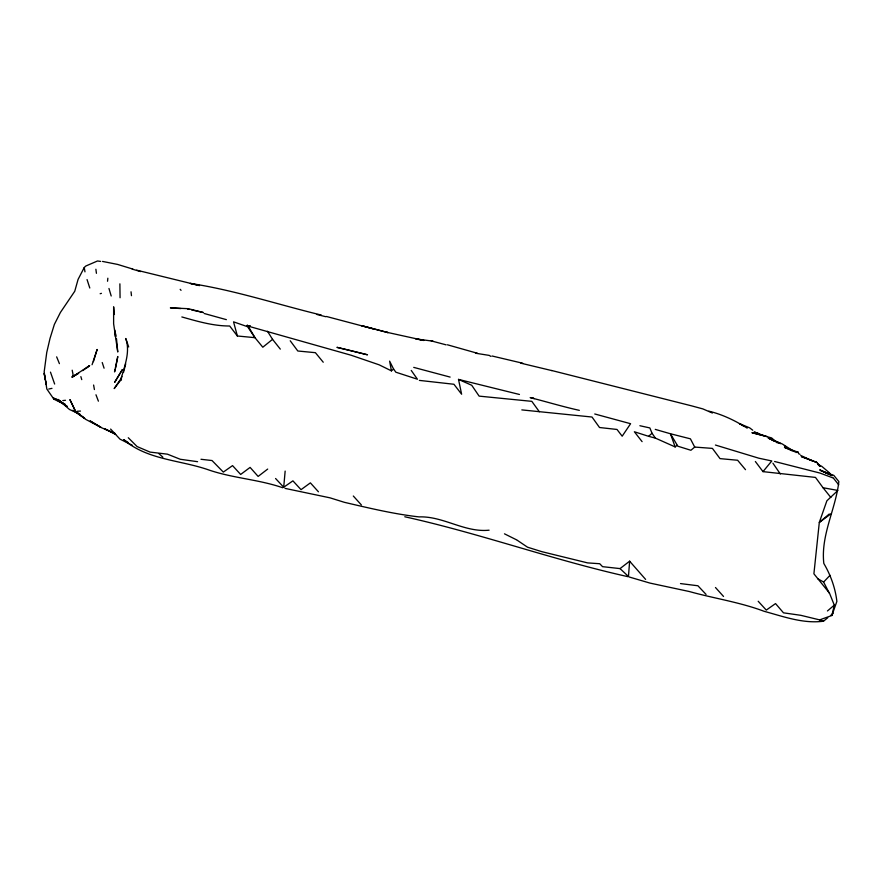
<?xml version="1.0" encoding="UTF-8"?>
<svg xmlns="http://www.w3.org/2000/svg" width="883" height="883" viewBox="0 0 883 883"><rect width="100%" height="100%" fill="white"/><g stroke="black" fill="none" stroke-linecap="round" stroke-linejoin="round"><path stroke-width="1.32" d="M758.188 601.257L766.278 610.098L775.539 603.586L783.486 612.835L800.782 615.308L819.645 619.888L831.885 615.495L836.874 601.411C835.296 587.935 830.66 575.076 823.817 563.442C820.616 535.098 835.76 509.038 838.85 481.544L833.817 475.385L820.881 470.628L832.327 475.672L819.711 469.844L829.623 474.535M247.284 325.882L247.339 325.032L247.726 326.423L249.9 325.672L247.726 326.423L247.284 325.882L351.224 355.264L379.116 364.811L391.434 370.871L393.564 369.028L389.613 361.125L391.434 370.871M620.043 568.597L629.623 561.191L628.475 576.5L620.043 568.597L602.548 566.665L599.723 563.729L587.648 562.901L541.853 551.676L527.526 547.195L517.295 540.297M318.443 491.798L310.386 482.869L301.026 489.668L292.913 480.849L283.708 487.239L285.154 471.081M107.538 281.247L107.847 278.2M115.563 368.156L117.792 356.511L114.536 371.909L115.32 369.447M831.885 615.495L834.303 605.142L829.49 593.166L813.905 573.807L819.303 522.416L826.874 500.804L837.912 490.44L823.044 487.736L815.484 477.416L763 471.632L755.362 461.511M123.488 372.471L125.695 363.917M121.887 376.401L120.618 380.507C124.139 366.909 130.662 352.472 125.75 338.498L128.686 346.975M93.399 361.699L97.141 349.458L92.064 364.723M78.664 373.288L72.196 377.041L73.079 374.701L72.196 370.198M100.673 261.423L97.516 260.982L85.806 266.026L84.249 267.527L78.09 279.37L74.757 291.247L60.419 312.45L54.371 324.414L50.011 338.454L46.744 352.483L44.161 371.953L46.832 389.006L53.907 399.182L65.364 404.734M121.401 378.034L114.194 388.586L121.556 378.962M763 471.632L771.775 460.959L758.773 458.189L715.429 445.043M829.369 593.277L823.618 582.063L830.031 575.308M642.096 441.643L634.369 431.765L648.597 436.312L652.029 433.255L649.866 427.935L639.888 425.727M827.448 610.959L834.303 605.142M829.247 514.005L819.303 522.416L830.837 513.917M745.506 469.679L737.625 460.253L720.02 458.619L712.426 448.398L694.711 447.074L690.903 450.275L677.824 446.202L670.451 433.763L655.263 429.381M267.483 331.257L272.549 339.348L262.803 347.218L254.955 337.67L247.615 326.732L233.542 321.842L237.372 335.993L254.955 337.67L248.134 326.114M629.171 576.985L649.976 583.089L689.259 591.511C714.17 598.464 739.822 602.151 764.181 611.323C783.442 616.522 803.243 623.939 823.508 621.202L827.735 617.769M830.914 615.208L833.033 613.497M648.597 436.312L655.385 438.111L675.142 446.93L677.151 445.319M86.744 367.836L89.58 365.628L72.196 377.041L78.068 373.465M267.692 469.072L258.134 476.423L250.099 467.405L240.651 474.458L232.549 465.617L223.311 472.096L212.041 460.551L200.993 459.281M534.116 398.674L533.056 397.814L530.164 397.615C546.235 401.666 562.835 406.71 579.336 410.352M82.77 370.606L89.58 365.628M72.196 377.041L75.452 375.021M100.154 293.719L101.435 293.355M48.753 389.039L51.976 388.354M62.77 400.606L65.485 400.286M77.119 411.279L80.474 411.07M795.793 452.482L798.254 452.251L798.574 453.696L799.965 454.304M827.514 472.637L829.446 472.824L830.859 475.12M53.907 399.182L56.026 399.215M489.094 530.186C464.601 532.725 443.288 515.992 419.072 516.897C393.928 514.072 369.017 508.067 344.337 502.306L330.01 497.835L285.032 488.387M128.278 437.736L137.086 446.555L150.055 452.096L167.439 454.171L180.264 459.27L197.582 461.688M180.971 308.575L170.375 307.858L188.267 308.686L203.222 312.494L191.699 309.955M814.59 461.952L816.521 462.14L820.119 466.268M521.82 409.9L592.018 417.03L599.524 427.515L617.007 429.458L622.173 436.202L630.594 423.708L594.745 413.984M680.495 583.586L697.912 585.76L706.069 594.425M419.37 380.396L453.928 384.26L461.621 394.226L458.509 379.403L519.447 394.469M475.54 353.222L489.226 355.396L490.882 356.401M520.804 363.167L551.919 370.617M102.538 261.423L117.616 264.425L132.847 269.083M317.074 314.536L325.805 316.721M432.979 341.169L415.816 338.917L423.972 340.463L386.467 332.207L361.644 325.684L388.101 332.615L386.467 332.207M492.041 355.992L522.835 363.266M187.593 309.039L189.139 309.392M181.843 316.953C197.505 321.324 213.167 326.037 229.69 326.004L237.372 335.993M774.601 461.489L819.965 473.056L833.144 477.979M628.012 576.687C552.714 559.866 480.109 533.42 404.778 516.765M372.946 328.796L326.39 316.467M767.294 436.577L751.919 432.67L771.599 437.902L777.283 442.902M477.582 353.321L447.405 344.789M551.654 370.496L691.422 405.816L702.901 408.917L712.371 413.023M450.12 377.085L413.73 367.383M708.828 411.169C722.449 414.414 735.462 420.772 747.184 428.134M431.18 340.871L446.136 344.856M136.666 270.165L199.503 285.573L190.364 283.421C234.878 290.209 277.659 304.514 321.313 315.054M204.128 313.476L226.368 319.646M132.24 269.138L140.596 271.567M753.927 432.229L765.682 436.147M819.645 619.888L823.508 621.202M282.748 487.758C257.946 479.149 231.225 478.167 206.357 469.105L205.882 468.972C178.333 459.988 146.501 459.359 123.675 439.657L128.079 442.427M798.254 452.251L784.446 447.361L792.382 450.948M816.521 462.14L801.378 456.599L813.751 461.356M800.704 455.429L813.508 461.412M80.21 414.315L69.481 409.491L57.969 399.392L61.015 401.71M458.509 379.403L471.743 385.286L479.127 396.125L531.82 401.346L539.347 411.743M132.406 445.33L119.989 439.149L110.618 429.061M504.48 533.829L516.743 539.932M77.583 412.769L72.748 410.319L84.713 418.365L75.607 411.478L69.989 399.778L75.607 411.478L85.53 419.27L100.828 427.295L90.11 420.926L101.501 427.714L115.309 433.641L104.514 428.752L115.673 434.469M817.437 463.122L817.978 464.403L821.808 466.367L829.446 472.824M55.563 399.182L53.333 397.924L64.956 404.524M57.792 400.441L64.492 404.226M817.592 578.619L823.618 582.063M743.872 426.202L739.468 423.63L749.689 427.869L752.746 430.22M60.872 401.853L56.369 399.215L67.064 406.423M63.135 403.178L65.386 404.502M774.049 441.147L768.828 437.935L780.517 443.63L768.166 438.067L782.261 443.961L794.656 451.798M756.974 432.527L761.069 435.142M63.046 403.266L67.108 406.368M754.788 431.787L757.846 434.149M158.973 453.696L162.836 457.151M275.573 478.498L283.708 487.239M645.616 579.414L629.623 561.191M817.978 464.403L819.645 466.213M784.402 445.683L786.908 448.454M715.473 587.515L723.53 596.455M353.31 496.014L361.368 504.944M180.176 289.326L181.048 290.341M323.244 362.229L315.397 352.681L297.814 351.004L290.22 340.772M823.044 487.736L830.837 497.46M833.464 478.189L838.729 484.822M272.549 339.348L280.308 349.116M393.564 369.028L395.86 372.207L417.427 379.226L411.246 370.43M652.029 433.255L655.385 438.111M772.934 463.211L780.34 473.994M694.711 447.074L690.418 438.829L670.451 433.763L675.142 446.93M56.655 356.853L59.404 363.641M95.971 394.778L98.399 401.169M54.647 384.039L50.474 372.129M87.053 279.58L89.79 288.013M102.229 362.527L104.073 368.2M111.192 295.993L108.962 288.465M80.861 376.622L81.755 379.624M94.404 389.558L93.609 385.032M115.618 333.752L116.115 336.147M46.302 384.304L44.15 373.454L45.364 379.624M45.85 382.085L46.335 384.558M84.249 267.527L84.978 271.854M96.424 273.322L95.883 269.249M131.037 291.798L131.468 295.673M114.415 314.514L113.631 306.809L113.62 323.774L117.748 351.997L116.49 338.686M114.867 330.143L115.309 336.478M120.066 297.748L119.889 283.84M122.251 369.778L114.658 382.317L122.251 369.778M352.383 351.015L336.942 347.339L367.505 354.8L352.383 351.015"/></g></svg>
